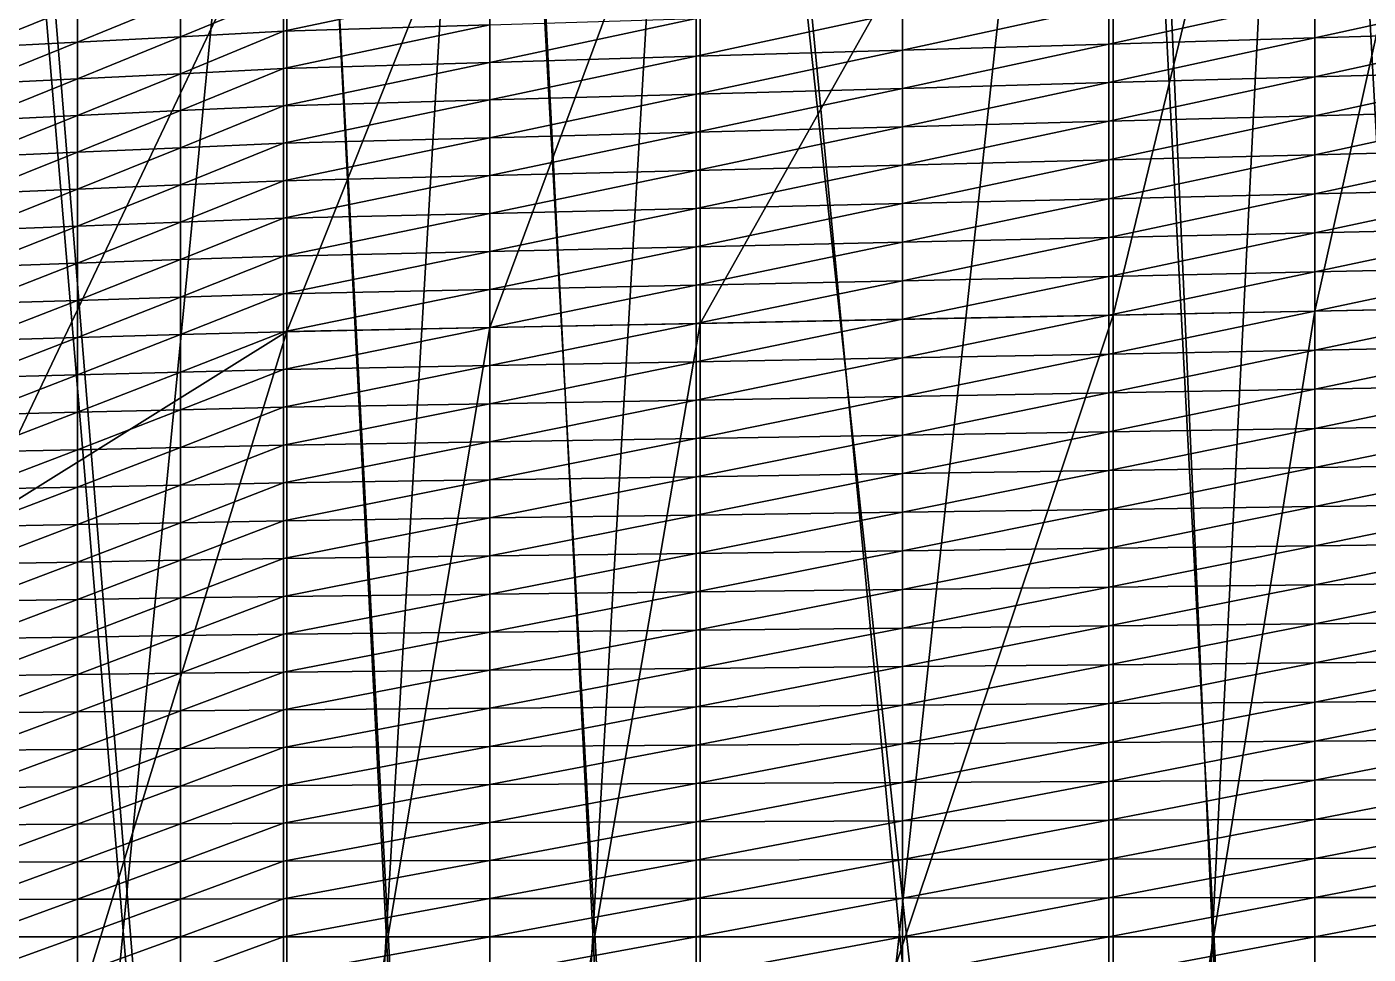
# Model space of a CAD drawing. Header units: metres. Extents: x -3 to 177, y -14 to 14.
# Drawn here: x 33.06 to 40.05, y -0.09 to 4.74 of the extents above; entities that cross this region are included whole.
import ezdxf

# ---------------------------------------------------------------- set-up
doc = ezdxf.new("R2010")
doc.units = ezdxf.units.M
for name, color, linetype, true_color in [('DB_5', 7, 'Continuous', 0x99866a), ('HOLD_5', 7, 'Continuous', 0xdf9582), ('HULL', 7, 'Continuous', 0x528ba5)]:
    doc.layers.add(name, color=color, linetype=linetype, true_color=true_color)

msp = doc.modelspace()

# ---------------------------------------------------------------- linework, layer by layer
at = {"layer": 'DB_5'}
for points in [[(39.775, 11.981, 1.75), (40.8766, -12.3189, 1.75), (40.8766, 12.3189, 1.75)], [(38.7234, 11.6419, 1.75), (39.775, -11.981, 1.75), (39.775, 11.981, 1.75)], [(39.775, 11.981, 1.75), (39.775, -11.981, 1.75), (40.8766, -12.3189, 1.75)], [(36.5702, 10.902, 1.75), (38.7234, -11.6419, 1.75), (38.7234, 11.6419, 1.75)], [(38.7234, 11.6419, 1.75), (38.7234, -11.6419, 1.75), (39.775, -11.981, 1.75)], [(35.475, 10.5034, 1.75), (36.5702, -10.902, 1.75), (36.5702, 10.902, 1.75)], [(36.5702, 10.902, 1.75), (36.5702, -10.902, 1.75), (38.7234, -11.6419, 1.75)], [(34.4169, 10.1087, 1.75), (35.475, -10.5034, 1.75), (35.475, 10.5034, 1.75)], [(35.475, 10.5034, 1.75), (35.475, -10.5034, 1.75), (36.5702, -10.902, 1.75)], [(32.7875, 9.2422, 1.75), (34.4169, -10.1087, 1.75), (34.4169, 10.1087, 1.75)], [(34.4169, 10.1087, 1.75), (34.4169, -10.1087, 1.75), (35.475, -10.5034, 1.75)], [(32.7875, 9.2422, 1.75), (32.7875, -9.2422, 1.75), (34.4169, -10.1087, 1.75)], [(39.775, 3.2617), (39.775, 7.586, 0.35), (40.8766, 8.2012, 0.35)], [(39.775, 3.2617), (40.8766, 8.2012, 0.35), (40.8766, 3.2837)], [(38.7234, 3.2407), (38.7234, 7.0241, 0.35), (39.775, 7.586, 0.35)], [(38.7234, 3.2407), (39.775, 7.586, 0.35), (39.775, 3.2617)], [(36.5702, 3.1976), (36.5702, 6.1295, 0.35), (38.7234, 7.0241, 0.35)], [(36.5702, 3.1976), (38.7234, 7.0241, 0.35), (38.7234, 3.2407)], [(35.475, 3.1757), (35.475, 5.8089, 0.35), (36.5702, 6.1295, 0.35)], [(35.475, 3.1757), (36.5702, 6.1295, 0.35), (36.5702, 3.1976)], [(34.4169, 3.1545), (34.4169, 5.5645, 0.35), (35.475, 5.8089, 0.35)], [(34.4169, 3.1545), (35.475, 5.8089, 0.35), (35.475, 3.1757)], [(32.7875, 2.1385), (32.7875, 4.8794, 0.35), (34.4169, 5.5645, 0.35)], [(32.7875, 2.1385), (34.4169, 5.5645, 0.35), (34.4169, 3.1545)], [(36.5702, -3.1976), (36.5702, 3.1976), (38.7234, 3.2407)], [(36.5702, -3.1976), (38.7234, 3.2407), (38.7234, -3.2407)], [(38.7234, -3.2407), (38.7234, 3.2407), (39.775, 3.2617)], [(38.7234, -3.2407), (39.775, 3.2617), (39.775, -3.2617)], [(39.775, -3.2617), (39.775, 3.2617), (40.8766, 3.2837)], [(39.775, -3.2617), (40.8766, 3.2837), (40.8766, -3.2837)], [(32.7875, -2.1385), (32.7875, 2.1385), (34.4169, 3.1545)], [(32.7875, -2.1385), (34.4169, 3.1545), (34.4169, -3.1545)], [(34.4169, -3.1545), (34.4169, 3.1545), (35.475, 3.1757)], [(34.4169, -3.1545), (35.475, 3.1757), (35.475, -3.1757)], [(35.475, -3.1757), (35.475, 3.1757), (36.5702, 3.1976)], [(35.475, -3.1757), (36.5702, 3.1976), (36.5702, -3.1976)]]:
    msp.add_3dface(points, dxfattribs=at)
at = {"layer": 'HOLD_5'}
for points in [[(39.775, -10.6745, 1.75), (39.775, 10.6745, 1.75), (40.8766, 11.0128, 1.75)], [(39.775, -10.6745, 1.75), (40.8766, 11.0128, 1.75), (40.8766, -11.0128, 1.75)], [(38.7234, -10.3349, 1.75), (38.7234, 10.3349, 1.75), (39.775, 10.6745, 1.75)], [(38.7234, -10.3349, 1.75), (39.775, 10.6745, 1.75), (39.775, -10.6745, 1.75)], [(36.5702, -9.5942, 1.75), (36.5702, 9.5942, 1.75), (38.7234, 10.3349, 1.75)], [(36.5702, -9.5942, 1.75), (38.7234, 10.3349, 1.75), (38.7234, -10.3349, 1.75)], [(32.7875, 9.996, 14.6), (32.7875, -9.996, 14.6), (34.4169, -9.996, 14.6)], [(32.7875, 9.996, 14.6), (34.4169, -9.996, 14.6), (34.4169, 9.996, 14.6)], [(34.4169, 9.996, 14.6), (34.4169, -9.996, 14.6), (35.475, -9.996, 14.6)], [(34.4169, 9.996, 14.6), (35.475, -9.996, 14.6), (35.475, 9.996, 14.6)], [(35.475, 9.996, 14.6), (35.475, -9.996, 14.6), (36.5702, -9.996, 14.6)], [(35.475, 9.996, 14.6), (36.5702, -9.996, 14.6), (36.5702, 9.996, 14.6)], [(36.5702, 9.996, 14.6), (36.5702, -9.996, 14.6), (38.7234, -9.996, 14.6)], [(36.5702, 9.996, 14.6), (38.7234, -9.996, 14.6), (38.7234, 9.996, 14.6)], [(38.7234, 9.996, 14.6), (38.7234, -9.996, 14.6), (39.775, -9.996, 14.6)], [(38.7234, 9.996, 14.6), (39.775, -9.996, 14.6), (39.775, 9.996, 14.6)], [(39.775, 9.996, 14.6), (39.775, -9.996, 14.6), (40.8766, -9.996, 14.6)], [(39.775, 9.996, 14.6), (40.8766, -9.996, 14.6), (40.8766, 9.996, 14.6)], [(35.475, -9.1952, 1.75), (35.475, 9.1952, 1.75), (36.5702, 9.5942, 1.75)], [(35.475, -9.1952, 1.75), (36.5702, 9.5942, 1.75), (36.5702, -9.5942, 1.75)], [(34.4169, -8.8001, 1.75), (34.4169, 8.8001, 1.75), (35.475, 9.1952, 1.75)], [(34.4169, -8.8001, 1.75), (35.475, 9.1952, 1.75), (35.475, -9.1952, 1.75)], [(32.7875, -7.9328, 1.75), (32.7875, 7.9328, 1.75), (34.4169, 8.8001, 1.75)], [(32.7875, -7.9328, 1.75), (34.4169, 8.8001, 1.75), (34.4169, -8.8001, 1.75)]]:
    msp.add_3dface(points, dxfattribs=at)
at = {"layer": 'HULL'}
for points in [[(33.8625, 4.6916, 0.205), (33.8625, 4.8832, 0.247), (34.4, 4.913, 0.2025)], [(33.8625, 4.6916, 0.205), (34.4, 4.913, 0.2025), (34.4, 4.72, 0.1627)], [(34.4, 4.72, 0.1627), (34.4, 4.913, 0.2025), (35.475, 4.9486, 0.1772)], [(34.4, 4.72, 0.1627), (35.475, 4.9486, 0.1772), (35.475, 4.7536, 0.1423)], [(39.775, 4.6856, 0.0477), (39.775, 4.8883, 0.061), (40.85, 4.922, 0.0407)], [(39.775, 4.6856, 0.0477), (40.85, 4.922, 0.0407), (40.85, 4.7176, 0.0318)], [(32.7875, 4.6348, 0.2898), (32.7875, 4.8234, 0.3359), (33.325, 4.8533, 0.2915)], [(32.7875, 4.6348, 0.2898), (33.325, 4.8533, 0.2915), (33.325, 4.6632, 0.2474)], [(33.325, 4.6632, 0.2474), (33.325, 4.8533, 0.2915), (33.8625, 4.8832, 0.247)], [(33.325, 4.6632, 0.2474), (33.8625, 4.8832, 0.247), (33.8625, 4.6916, 0.205)], [(37.625, 4.6218, 0.0795), (37.625, 4.821, 0.1017), (38.7, 4.8546, 0.0813)], [(37.625, 4.6218, 0.0795), (38.7, 4.8546, 0.0813), (38.7, 4.6537, 0.0636)], [(38.7, 4.6537, 0.0636), (38.7, 4.8546, 0.0813), (39.775, 4.8883, 0.061)], [(38.7, 4.6537, 0.0636), (39.775, 4.8883, 0.061), (39.775, 4.6856, 0.0477)], [(35.475, 4.558, 0.1113), (35.475, 4.7536, 0.1423), (36.55, 4.7873, 0.122)], [(35.475, 4.558, 0.1113), (36.55, 4.7873, 0.122), (36.55, 4.5899, 0.0954)], [(36.55, 4.5899, 0.0954), (36.55, 4.7873, 0.122), (37.625, 4.821, 0.1017)], [(36.55, 4.5899, 0.0954), (37.625, 4.821, 0.1017), (37.625, 4.6218, 0.0795)], [(33.325, 4.4724, 0.207), (33.325, 4.6632, 0.2474), (33.8625, 4.6916, 0.205)], [(33.325, 4.4724, 0.207), (33.8625, 4.6916, 0.205), (33.8625, 4.4992, 0.1671)], [(33.8625, 4.4992, 0.1671), (33.8625, 4.6916, 0.205), (34.4, 4.72, 0.1627)], [(33.8625, 4.4992, 0.1671), (34.4, 4.72, 0.1627), (34.4, 4.5261, 0.1272)], [(34.4, 4.5261, 0.1272), (34.4, 4.72, 0.1627), (35.475, 4.7536, 0.1423)], [(34.4, 4.5261, 0.1272), (35.475, 4.7536, 0.1423), (35.475, 4.558, 0.1113)], [(38.7, 4.4527, 0.0467), (38.7, 4.6537, 0.0636), (39.775, 4.6856, 0.0477)], [(38.7, 4.4527, 0.0467), (39.775, 4.6856, 0.0477), (39.775, 4.4829, 0.035)], [(39.775, 4.4829, 0.035), (39.775, 4.6856, 0.0477), (40.85, 4.7176, 0.0318)], [(39.775, 4.4829, 0.035), (40.85, 4.7176, 0.0318), (40.85, 4.5131, 0.0234)], [(32.7875, 4.4455, 0.2469), (32.7875, 4.6348, 0.2898), (33.325, 4.6632, 0.2474)], [(32.7875, 4.4455, 0.2469), (33.325, 4.6632, 0.2474), (33.325, 4.4724, 0.207)], [(36.55, 4.3923, 0.0701), (36.55, 4.5899, 0.0954), (37.625, 4.6218, 0.0795)], [(36.55, 4.3923, 0.0701), (37.625, 4.6218, 0.0795), (37.625, 4.4225, 0.0584)], [(37.625, 4.4225, 0.0584), (37.625, 4.6218, 0.0795), (38.7, 4.6537, 0.0636)], [(37.625, 4.4225, 0.0584), (38.7, 4.6537, 0.0636), (38.7, 4.4527, 0.0467)], [(34.4, 4.3318, 0.0934), (34.4, 4.5261, 0.1272), (35.475, 4.558, 0.1113)], [(34.4, 4.3318, 0.0934), (35.475, 4.558, 0.1113), (35.475, 4.3621, 0.0818)], [(35.475, 4.3621, 0.0818), (35.475, 4.558, 0.1113), (36.55, 4.5899, 0.0954)], [(35.475, 4.3621, 0.0818), (36.55, 4.5899, 0.0954), (36.55, 4.3923, 0.0701)], [(33.325, 4.2812, 0.168), (33.325, 4.4724, 0.207), (33.8625, 4.4992, 0.1671)], [(33.325, 4.2812, 0.168), (33.8625, 4.4992, 0.1671), (33.8625, 4.3065, 0.1307)], [(33.8625, 4.3065, 0.1307), (33.8625, 4.4992, 0.1671), (34.4, 4.5261, 0.1272)], [(33.8625, 4.3065, 0.1307), (34.4, 4.5261, 0.1272), (34.4, 4.3318, 0.0934)], [(38.7, 4.2512, 0.0325), (38.7, 4.4527, 0.0467), (39.775, 4.4829, 0.035)], [(38.7, 4.2512, 0.0325), (39.775, 4.4829, 0.035), (39.775, 4.2798, 0.0244)], [(39.775, 4.2798, 0.0244), (39.775, 4.4829, 0.035), (40.85, 4.5131, 0.0234)], [(39.775, 4.2798, 0.0244), (40.85, 4.5131, 0.0234), (40.85, 4.3084, 0.0162)], [(32.7875, 4.2559, 0.2053), (32.7875, 4.4455, 0.2469), (33.325, 4.4724, 0.207)], [(32.7875, 4.2559, 0.2053), (33.325, 4.4724, 0.207), (33.325, 4.2812, 0.168)], [(36.55, 4.194, 0.0487), (36.55, 4.3923, 0.0701), (37.625, 4.4225, 0.0584)], [(36.55, 4.194, 0.0487), (37.625, 4.4225, 0.0584), (37.625, 4.2226, 0.0406)], [(37.625, 4.2226, 0.0406), (37.625, 4.4225, 0.0584), (38.7, 4.4527, 0.0467)], [(37.625, 4.2226, 0.0406), (38.7, 4.4527, 0.0467), (38.7, 4.2512, 0.0325)], [(34.4, 4.1368, 0.0649), (34.4, 4.3318, 0.0934), (35.475, 4.3621, 0.0818)], [(34.4, 4.1368, 0.0649), (35.475, 4.3621, 0.0818), (35.475, 4.1654, 0.0568)], [(35.475, 4.1654, 0.0568), (35.475, 4.3621, 0.0818), (36.55, 4.3923, 0.0701)], [(35.475, 4.1654, 0.0568), (36.55, 4.3923, 0.0701), (36.55, 4.194, 0.0487)], [(32.7875, 4.0658, 0.1672), (32.7875, 4.2559, 0.2053), (33.325, 4.2812, 0.168)], [(32.7875, 4.0658, 0.1672), (33.325, 4.2812, 0.168), (33.325, 4.0895, 0.1331)], [(33.325, 4.0895, 0.1331), (33.325, 4.2812, 0.168), (33.8625, 4.3065, 0.1307)], [(33.325, 4.0895, 0.1331), (33.8625, 4.3065, 0.1307), (33.8625, 4.1131, 0.099)], [(33.8625, 4.1131, 0.099), (33.8625, 4.3065, 0.1307), (34.4, 4.3318, 0.0934)], [(33.8625, 4.1131, 0.099), (34.4, 4.3318, 0.0934), (34.4, 4.1368, 0.0649)], [(38.7, 4.0494, 0.0204), (38.7, 4.2512, 0.0325), (39.775, 4.2798, 0.0244)], [(38.7, 4.0494, 0.0204), (39.775, 4.2798, 0.0244), (39.775, 4.0765, 0.0153)], [(39.775, 4.0765, 0.0153), (39.775, 4.2798, 0.0244), (40.85, 4.3084, 0.0162)], [(39.775, 4.0765, 0.0153), (40.85, 4.3084, 0.0162), (40.85, 4.1036, 0.0102)], [(36.55, 3.9953, 0.0307), (36.55, 4.194, 0.0487), (37.625, 4.2226, 0.0406)], [(36.55, 3.9953, 0.0307), (37.625, 4.2226, 0.0406), (37.625, 4.0224, 0.0256)], [(37.625, 4.0224, 0.0256), (37.625, 4.2226, 0.0406), (38.7, 4.2512, 0.0325)], [(37.625, 4.0224, 0.0256), (38.7, 4.2512, 0.0325), (38.7, 4.0494, 0.0204)], [(33.8625, 3.9192, 0.0713), (33.8625, 4.1131, 0.099), (34.4, 4.1368, 0.0649)], [(33.8625, 3.9192, 0.0713), (34.4, 4.1368, 0.0649), (34.4, 3.9411, 0.0409)], [(34.4, 3.9411, 0.0409), (34.4, 4.1368, 0.0649), (35.475, 4.1654, 0.0568)], [(34.4, 3.9411, 0.0409), (35.475, 4.1654, 0.0568), (35.475, 3.9682, 0.0358)], [(35.475, 3.9682, 0.0358), (35.475, 4.1654, 0.0568), (36.55, 4.194, 0.0487)], [(35.475, 3.9682, 0.0358), (36.55, 4.194, 0.0487), (36.55, 3.9953, 0.0307)], [(32.7875, 3.8752, 0.1322), (32.7875, 4.0658, 0.1672), (33.325, 4.0895, 0.1331)], [(32.7875, 3.8752, 0.1322), (33.325, 4.0895, 0.1331), (33.325, 3.8972, 0.1017)], [(33.325, 3.8972, 0.1017), (33.325, 4.0895, 0.1331), (33.8625, 4.1131, 0.099)], [(33.325, 3.8972, 0.1017), (33.8625, 4.1131, 0.099), (33.8625, 3.9192, 0.0713)], [(38.7, 3.8474, 0.0103), (38.7, 4.0494, 0.0204), (39.775, 4.0765, 0.0153)], [(38.7, 3.8474, 0.0103), (39.775, 4.0765, 0.0153), (39.775, 3.873, 0.0077)], [(39.775, 3.873, 0.0077), (39.775, 4.0765, 0.0153), (40.85, 4.1036, 0.0102)], [(39.775, 3.873, 0.0077), (40.85, 4.1036, 0.0102), (40.85, 3.8986, 0.0052)], [(35.475, 3.7707, 0.018), (35.475, 3.9682, 0.0358), (36.55, 3.9953, 0.0307)], [(35.475, 3.7707, 0.018), (36.55, 3.9953, 0.0307), (36.55, 3.7962, 0.0155)], [(36.55, 3.7962, 0.0155), (36.55, 3.9953, 0.0307), (37.625, 4.0224, 0.0256)], [(36.55, 3.7962, 0.0155), (37.625, 4.0224, 0.0256), (37.625, 3.8218, 0.0129)], [(37.625, 3.8218, 0.0129), (37.625, 4.0224, 0.0256), (38.7, 4.0494, 0.0204)], [(37.625, 3.8218, 0.0129), (38.7, 4.0494, 0.0204), (38.7, 3.8474, 0.0103)], [(33.325, 3.7045, 0.0733), (33.325, 3.8972, 0.1017), (33.8625, 3.9192, 0.0713)], [(33.325, 3.7045, 0.0733), (33.8625, 3.9192, 0.0713), (33.8625, 3.7248, 0.047)], [(33.8625, 3.7248, 0.047), (33.8625, 3.9192, 0.0713), (34.4, 3.9411, 0.0409)], [(33.8625, 3.7248, 0.047), (34.4, 3.9411, 0.0409), (34.4, 3.7451, 0.0206)], [(34.4, 3.7451, 0.0206), (34.4, 3.9411, 0.0409), (35.475, 3.9682, 0.0358)], [(34.4, 3.7451, 0.0206), (35.475, 3.9682, 0.0358), (35.475, 3.7707, 0.018)], [(32.7875, 3.6842, 0.0997), (32.7875, 3.8752, 0.1322), (33.325, 3.8972, 0.1017)], [(32.7875, 3.6842, 0.0997), (33.325, 3.8972, 0.1017), (33.325, 3.7045, 0.0733)], [(37.625, 3.6209, 0.0064), (37.625, 3.8218, 0.0129), (38.7, 3.8474, 0.0103)], [(37.625, 3.6209, 0.0064), (38.7, 3.8474, 0.0103), (38.7, 3.6451, 0.0051)], [(38.7, 3.6451, 0.0051), (38.7, 3.8474, 0.0103), (39.775, 3.873, 0.0077)], [(38.7, 3.6451, 0.0051), (39.775, 3.873, 0.0077), (39.775, 3.6693, 0.0038)], [(39.775, 3.6693, 0.0038), (39.775, 3.873, 0.0077), (40.85, 3.8986, 0.0052)], [(39.775, 3.6693, 0.0038), (40.85, 3.8986, 0.0052), (40.85, 3.6935, 0.0026)], [(35.475, 3.5725, 0.0089), (35.475, 3.7707, 0.018), (36.55, 3.7962, 0.0155)], [(35.475, 3.5725, 0.0089), (36.55, 3.7962, 0.0155), (36.55, 3.5967, 0.0077)], [(36.55, 3.5967, 0.0077), (36.55, 3.7962, 0.0155), (37.625, 3.8218, 0.0129)], [(36.55, 3.5967, 0.0077), (37.625, 3.8218, 0.0129), (37.625, 3.6209, 0.0064)], [(33.325, 3.5112, 0.0526), (33.325, 3.7045, 0.0733), (33.8625, 3.7248, 0.047)], [(33.325, 3.5112, 0.0526), (33.8625, 3.7248, 0.047), (33.8625, 3.5297, 0.0314)], [(33.8625, 3.5297, 0.0314), (33.8625, 3.7248, 0.047), (34.4, 3.7451, 0.0206)], [(33.8625, 3.5297, 0.0314), (34.4, 3.7451, 0.0206), (34.4, 3.5482, 0.0102)], [(34.4, 3.5482, 0.0102), (34.4, 3.7451, 0.0206), (35.475, 3.7707, 0.018)], [(34.4, 3.5482, 0.0102), (35.475, 3.7707, 0.018), (35.475, 3.5725, 0.0089)], [(32.7875, 3.4927, 0.0738), (32.7875, 3.6842, 0.0997), (33.325, 3.7045, 0.0733)], [(32.7875, 3.4927, 0.0738), (33.325, 3.7045, 0.0733), (33.325, 3.5112, 0.0526)], [(37.625, 3.4198, 0.0011), (37.625, 3.6209, 0.0064), (38.7, 3.6451, 0.0051)], [(37.625, 3.4198, 0.0011), (38.7, 3.6451, 0.0051), (38.7, 3.4427, 0.0009)], [(38.7, 3.4427, 0.0009), (38.7, 3.6451, 0.0051), (39.775, 3.6693, 0.0038)], [(38.7, 3.4427, 0.0009), (39.775, 3.6693, 0.0038), (39.775, 3.4655, 0.0007)], [(39.775, 3.4655, 0.0007), (39.775, 3.6693, 0.0038), (40.85, 3.6935, 0.0026)], [(39.775, 3.4655, 0.0007), (40.85, 3.6935, 0.0026), (40.85, 3.4884, 0.0004)], [(34.4, 3.3513, 0.0018), (34.4, 3.5482, 0.0102), (35.475, 3.5725, 0.0089)], [(34.4, 3.3513, 0.0018), (35.475, 3.5725, 0.0089), (35.475, 3.3741, 0.0016)], [(35.475, 3.3741, 0.0016), (35.475, 3.5725, 0.0089), (36.55, 3.5967, 0.0077)], [(35.475, 3.3741, 0.0016), (36.55, 3.5967, 0.0077), (36.55, 3.397, 0.0013)], [(36.55, 3.397, 0.0013), (36.55, 3.5967, 0.0077), (37.625, 3.6209, 0.0064)], [(36.55, 3.397, 0.0013), (37.625, 3.6209, 0.0064), (37.625, 3.4198, 0.0011)], [(32.7875, 3.3006, 0.051), (32.7875, 3.4927, 0.0738), (33.325, 3.5112, 0.0526)], [(32.7875, 3.3006, 0.051), (33.325, 3.5112, 0.0526), (33.325, 3.3175, 0.0346)], [(33.325, 3.3175, 0.0346), (33.325, 3.5112, 0.0526), (33.8625, 3.5297, 0.0314)], [(33.325, 3.3175, 0.0346), (33.8625, 3.5297, 0.0314), (33.8625, 3.3344, 0.0182)], [(33.8625, 3.3344, 0.0182), (33.8625, 3.5297, 0.0314), (34.4, 3.5482, 0.0102)], [(33.8625, 3.3344, 0.0182), (34.4, 3.5482, 0.0102), (34.4, 3.3513, 0.0018)], [(37.625, 3.2187), (37.625, 3.4198, 0.0011), (38.7, 3.4427, 0.0009)], [(37.625, 3.2187), (38.7, 3.4427, 0.0009), (38.7, 3.2402)], [(38.7, 3.2402), (38.7, 3.4427, 0.0009), (39.775, 3.4655, 0.0007)], [(38.7, 3.2402), (39.775, 3.4655, 0.0007), (39.775, 3.2617)], [(39.775, 3.2617), (39.775, 3.4655, 0.0007), (40.85, 3.4884, 0.0004)], [(39.775, 3.2617), (40.85, 3.4884, 0.0004), (40.85, 3.2832)], [(34.4, 3.1542), (34.4, 3.3513, 0.0018), (35.475, 3.3741, 0.0016)], [(34.4, 3.1542), (35.475, 3.3741, 0.0016), (35.475, 3.1757)], [(35.475, 3.1757), (35.475, 3.3741, 0.0016), (36.55, 3.397, 0.0013)], [(35.475, 3.1757), (36.55, 3.397, 0.0013), (36.55, 3.1972)], [(36.55, 3.1972), (36.55, 3.397, 0.0013), (37.625, 3.4198, 0.0011)], [(36.55, 3.1972), (37.625, 3.4198, 0.0011), (37.625, 3.2187)], [(32.7875, 3.1082, 0.0333), (32.7875, 3.3006, 0.051), (33.325, 3.3175, 0.0346)], [(32.7875, 3.1082, 0.0333), (33.325, 3.3175, 0.0346), (33.325, 3.1235, 0.0222)], [(33.325, 3.1235, 0.0222), (33.325, 3.3175, 0.0346), (33.8625, 3.3344, 0.0182)], [(33.325, 3.1235, 0.0222), (33.8625, 3.3344, 0.0182), (33.8625, 3.1389, 0.0111)], [(33.8625, 3.1389, 0.0111), (33.8625, 3.3344, 0.0182), (34.4, 3.3513, 0.0018)], [(33.8625, 3.1389, 0.0111), (34.4, 3.3513, 0.0018), (34.4, 3.1542)], [(36.55, 2.9974), (36.55, 3.1972), (37.625, 3.2187)], [(36.55, 2.9974), (37.625, 3.2187), (37.625, 3.0175)], [(37.625, 3.0175), (37.625, 3.2187), (38.7, 3.2402)], [(37.625, 3.0175), (38.7, 3.2402), (38.7, 3.0377)], [(38.7, 3.0377), (38.7, 3.2402), (39.775, 3.2617)], [(38.7, 3.0377), (39.775, 3.2617), (39.775, 3.0578)], [(39.775, 3.0578), (39.775, 3.2617), (40.85, 3.2832)], [(39.775, 3.0578), (40.85, 3.2832), (40.85, 3.078)], [(33.8625, 2.9431, 0.0066), (33.8625, 3.1389, 0.0111), (34.4, 3.1542)], [(33.8625, 2.9431, 0.0066), (34.4, 3.1542), (34.4, 2.957)], [(34.4, 2.957), (34.4, 3.1542), (35.475, 3.1757)], [(34.4, 2.957), (35.475, 3.1757), (35.475, 2.9772)], [(35.475, 2.9772), (35.475, 3.1757), (36.55, 3.1972)], [(35.475, 2.9772), (36.55, 3.1972), (36.55, 2.9974)], [(32.7875, 2.9151, 0.0199), (32.7875, 3.1082, 0.0333), (33.325, 3.1235, 0.0222)], [(32.7875, 2.9151, 0.0199), (33.325, 3.1235, 0.0222), (33.325, 2.9291, 0.0133)], [(33.325, 2.9291, 0.0133), (33.325, 3.1235, 0.0222), (33.8625, 3.1389, 0.0111)], [(33.325, 2.9291, 0.0133), (33.8625, 3.1389, 0.0111), (33.8625, 2.9431, 0.0066)], [(39.775, 2.854), (39.775, 3.0578), (40.85, 3.078)], [(39.775, 2.854), (40.85, 3.078), (40.85, 2.8728)], [(36.55, 2.7975), (36.55, 2.9974), (37.625, 3.0175)], [(36.55, 2.7975), (37.625, 3.0175), (37.625, 2.8163)], [(37.625, 2.8163), (37.625, 3.0175), (38.7, 3.0377)], [(37.625, 2.8163), (38.7, 3.0377), (38.7, 2.8352)], [(38.7, 2.8352), (38.7, 3.0377), (39.775, 3.0578)], [(38.7, 2.8352), (39.775, 3.0578), (39.775, 2.854)], [(33.325, 2.7342, 0.0064), (33.325, 2.9291, 0.0133), (33.8625, 2.9431, 0.0066)], [(33.325, 2.7342, 0.0064), (33.8625, 2.9431, 0.0066), (33.8625, 2.7471, 0.0032)], [(33.8625, 2.7471, 0.0032), (33.8625, 2.9431, 0.0066), (34.4, 2.957)], [(33.8625, 2.7471, 0.0032), (34.4, 2.957), (34.4, 2.7599)], [(34.4, 2.7599), (34.4, 2.957), (35.475, 2.9772)], [(34.4, 2.7599), (35.475, 2.9772), (35.475, 2.7787)], [(35.475, 2.7787), (35.475, 2.9772), (36.55, 2.9974)], [(35.475, 2.7787), (36.55, 2.9974), (36.55, 2.7975)], [(32.7875, 2.7214, 0.0097), (32.7875, 2.9151, 0.0199), (33.325, 2.9291, 0.0133)], [(32.7875, 2.7214, 0.0097), (33.325, 2.9291, 0.0133), (33.325, 2.7342, 0.0064)], [(39.775, 2.6501), (39.775, 2.854), (40.85, 2.8728)], [(39.775, 2.6501), (40.85, 2.8728), (40.85, 2.6676)], [(35.475, 2.5802), (35.475, 2.7787), (36.55, 2.7975)], [(35.475, 2.5802), (36.55, 2.7975), (36.55, 2.5977)], [(36.55, 2.5977), (36.55, 2.7975), (37.625, 2.8163)], [(36.55, 2.5977), (37.625, 2.8163), (37.625, 2.6152)], [(37.625, 2.6152), (37.625, 2.8163), (38.7, 2.8352)], [(37.625, 2.6152), (38.7, 2.8352), (38.7, 2.6327)], [(38.7, 2.6327), (38.7, 2.8352), (39.775, 2.854)], [(38.7, 2.6327), (39.775, 2.854), (39.775, 2.6501)], [(32.7875, 2.5272, 0.0051), (32.7875, 2.7214, 0.0097), (33.325, 2.7342, 0.0064)], [(32.7875, 2.5272, 0.0051), (33.325, 2.7342, 0.0064), (33.325, 2.539, 0.0034)], [(33.325, 2.539, 0.0034), (33.325, 2.7342, 0.0064), (33.8625, 2.7471, 0.0032)], [(33.325, 2.539, 0.0034), (33.8625, 2.7471, 0.0032), (33.8625, 2.5509, 0.0017)], [(33.8625, 2.5509, 0.0017), (33.8625, 2.7471, 0.0032), (34.4, 2.7599)], [(33.8625, 2.5509, 0.0017), (34.4, 2.7599), (34.4, 2.5628)], [(34.4, 2.5628), (34.4, 2.7599), (35.475, 2.7787)], [(34.4, 2.5628), (35.475, 2.7787), (35.475, 2.5802)], [(39.775, 2.4463), (39.775, 2.6501), (40.85, 2.6676)], [(39.775, 2.4463), (40.85, 2.6676), (40.85, 2.4624)], [(35.475, 2.3818), (35.475, 2.5802), (36.55, 2.5977)], [(35.475, 2.3818), (36.55, 2.5977), (36.55, 2.3979)], [(36.55, 2.3979), (36.55, 2.5977), (37.625, 2.6152)], [(36.55, 2.3979), (37.625, 2.6152), (37.625, 2.414)], [(37.625, 2.414), (37.625, 2.6152), (38.7, 2.6327)], [(37.625, 2.414), (38.7, 2.6327), (38.7, 2.4301)], [(38.7, 2.4301), (38.7, 2.6327), (39.775, 2.6501)], [(38.7, 2.4301), (39.775, 2.6501), (39.775, 2.4463)], [(32.7875, 2.3329, 0.0009), (32.7875, 2.5272, 0.0051), (33.325, 2.539, 0.0034)], [(32.7875, 2.3329, 0.0009), (33.325, 2.539, 0.0034), (33.325, 2.3438, 0.0006)], [(33.325, 2.3438, 0.0006), (33.325, 2.539, 0.0034), (33.8625, 2.5509, 0.0017)], [(33.325, 2.3438, 0.0006), (33.8625, 2.5509, 0.0017), (33.8625, 2.3547, 0.0003)], [(33.8625, 2.3547, 0.0003), (33.8625, 2.5509, 0.0017), (34.4, 2.5628)], [(33.8625, 2.3547, 0.0003), (34.4, 2.5628), (34.4, 2.3656)], [(34.4, 2.3656), (34.4, 2.5628), (35.475, 2.5802)], [(34.4, 2.3656), (35.475, 2.5802), (35.475, 2.3818)], [(39.775, 2.2424), (39.775, 2.4463), (40.85, 2.4624)], [(39.775, 2.2424), (40.85, 2.4624), (40.85, 2.2572)], [(34.4, 2.1685), (34.4, 2.3656), (35.475, 2.3818)], [(34.4, 2.1685), (35.475, 2.3818), (35.475, 2.1833)], [(35.475, 2.1833), (35.475, 2.3818), (36.55, 2.3979)], [(35.475, 2.1833), (36.55, 2.3979), (36.55, 2.1981)], [(36.55, 2.1981), (36.55, 2.3979), (37.625, 2.414)], [(36.55, 2.1981), (37.625, 2.414), (37.625, 2.2128)], [(37.625, 2.2128), (37.625, 2.414), (38.7, 2.4301)], [(37.625, 2.2128), (38.7, 2.4301), (38.7, 2.2276)], [(38.7, 2.2276), (38.7, 2.4301), (39.775, 2.4463)], [(38.7, 2.2276), (39.775, 2.4463), (39.775, 2.2424)], [(32.7875, 2.1385), (32.7875, 2.3329, 0.0009), (33.325, 2.3438, 0.0006)], [(32.7875, 2.1385), (33.325, 2.3438, 0.0006), (33.325, 2.1485)], [(33.325, 2.1485), (33.325, 2.3438, 0.0006), (33.8625, 2.3547, 0.0003)], [(33.325, 2.1485), (33.8625, 2.3547, 0.0003), (33.8625, 2.1585)], [(33.8625, 2.1585), (33.8625, 2.3547, 0.0003), (34.4, 2.3656)], [(33.8625, 2.1585), (34.4, 2.3656), (34.4, 2.1685)], [(38.7, 2.0251), (38.7, 2.2276), (39.775, 2.2424)], [(38.7, 2.0251), (39.775, 2.2424), (39.775, 2.0386)], [(39.775, 2.0386), (39.775, 2.2424), (40.85, 2.2572)], [(39.775, 2.0386), (40.85, 2.2572), (40.85, 2.052)], [(33.8625, 1.9623), (33.8625, 2.1585), (34.4, 2.1685)], [(33.8625, 1.9623), (34.4, 2.1685), (34.4, 1.9714)], [(34.4, 1.9714), (34.4, 2.1685), (35.475, 2.1833)], [(34.4, 1.9714), (35.475, 2.1833), (35.475, 1.9848)], [(35.475, 1.9848), (35.475, 2.1833), (36.55, 2.1981)], [(35.475, 1.9848), (36.55, 2.1981), (36.55, 1.9982)], [(36.55, 1.9982), (36.55, 2.1981), (37.625, 2.2128)], [(36.55, 1.9982), (37.625, 2.2128), (37.625, 2.0117)], [(37.625, 2.0117), (37.625, 2.2128), (38.7, 2.2276)], [(37.625, 2.0117), (38.7, 2.2276), (38.7, 2.0251)], [(32.7875, 1.9441), (32.7875, 2.1385), (33.325, 2.1485)], [(32.7875, 1.9441), (33.325, 2.1485), (33.325, 1.9532)], [(33.325, 1.9532), (33.325, 2.1485), (33.8625, 2.1585)], [(33.325, 1.9532), (33.8625, 2.1585), (33.8625, 1.9623)], [(38.7, 1.8226), (38.7, 2.0251), (39.775, 2.0386)], [(38.7, 1.8226), (39.775, 2.0386), (39.775, 1.8347)], [(39.775, 1.8347), (39.775, 2.0386), (40.85, 2.052)], [(39.775, 1.8347), (40.85, 2.052), (40.85, 1.8468)], [(33.325, 1.7579), (33.325, 1.9532), (33.8625, 1.9623)], [(33.325, 1.7579), (33.8625, 1.9623), (33.8625, 1.766)], [(33.8625, 1.766), (33.8625, 1.9623), (34.4, 1.9714)], [(33.8625, 1.766), (34.4, 1.9714), (34.4, 1.7742)], [(34.4, 1.7742), (34.4, 1.9714), (35.475, 1.9848)], [(34.4, 1.7742), (35.475, 1.9848), (35.475, 1.7863)], [(35.475, 1.7863), (35.475, 1.9848), (36.55, 1.9982)], [(35.475, 1.7863), (36.55, 1.9982), (36.55, 1.7984)], [(36.55, 1.7984), (36.55, 1.9982), (37.625, 2.0117)], [(36.55, 1.7984), (37.625, 2.0117), (37.625, 1.8105)], [(37.625, 1.8105), (37.625, 2.0117), (38.7, 2.0251)], [(37.625, 1.8105), (38.7, 2.0251), (38.7, 1.8226)], [(32.7875, 1.7497), (32.7875, 1.9441), (33.325, 1.9532)], [(32.7875, 1.7497), (33.325, 1.9532), (33.325, 1.7579)], [(37.625, 1.6093), (37.625, 1.8105), (38.7, 1.8226)], [(37.625, 1.6093), (38.7, 1.8226), (38.7, 1.6201)], [(38.7, 1.6201), (38.7, 1.8226), (39.775, 1.8347)], [(38.7, 1.6201), (39.775, 1.8347), (39.775, 1.6308)], [(39.775, 1.6308), (39.775, 1.8347), (40.85, 1.8468)], [(39.775, 1.6308), (40.85, 1.8468), (40.85, 1.6416)], [(32.7875, 1.5553), (32.7875, 1.7497), (33.325, 1.7579)], [(32.7875, 1.5553), (33.325, 1.7579), (33.325, 1.5625)], [(33.325, 1.5625), (33.325, 1.7579), (33.8625, 1.766)], [(33.325, 1.5625), (33.8625, 1.766), (33.8625, 1.5698)], [(33.8625, 1.5698), (33.8625, 1.766), (34.4, 1.7742)], [(33.8625, 1.5698), (34.4, 1.7742), (34.4, 1.5771)], [(34.4, 1.5771), (34.4, 1.7742), (35.475, 1.7863)], [(34.4, 1.5771), (35.475, 1.7863), (35.475, 1.5878)], [(35.475, 1.5878), (35.475, 1.7863), (36.55, 1.7984)], [(35.475, 1.5878), (36.55, 1.7984), (36.55, 1.5986)], [(36.55, 1.5986), (36.55, 1.7984), (37.625, 1.8105)], [(36.55, 1.5986), (37.625, 1.8105), (37.625, 1.6093)], [(36.55, 1.3988), (36.55, 1.5986), (37.625, 1.6093)], [(36.55, 1.3988), (37.625, 1.6093), (37.625, 1.4082)], [(37.625, 1.4082), (37.625, 1.6093), (38.7, 1.6201)], [(37.625, 1.4082), (38.7, 1.6201), (38.7, 1.4176)], [(38.7, 1.4176), (38.7, 1.6201), (39.775, 1.6308)], [(38.7, 1.4176), (39.775, 1.6308), (39.775, 1.427)], [(39.775, 1.427), (39.775, 1.6308), (40.85, 1.6416)], [(39.775, 1.427), (40.85, 1.6416), (40.85, 1.4364)], [(32.7875, 1.3609), (32.7875, 1.5553), (33.325, 1.5625)], [(32.7875, 1.3609), (33.325, 1.5625), (33.325, 1.3672)], [(33.325, 1.3672), (33.325, 1.5625), (33.8625, 1.5698)], [(33.325, 1.3672), (33.8625, 1.5698), (33.8625, 1.3736)], [(33.8625, 1.3736), (33.8625, 1.5698), (34.4, 1.5771)], [(33.8625, 1.3736), (34.4, 1.5771), (34.4, 1.38)], [(34.4, 1.38), (34.4, 1.5771), (35.475, 1.5878)], [(34.4, 1.38), (35.475, 1.5878), (35.475, 1.3894)], [(35.475, 1.3894), (35.475, 1.5878), (36.55, 1.5986)], [(35.475, 1.3894), (36.55, 1.5986), (36.55, 1.3988)], [(35.475, 1.1909), (35.475, 1.3894), (36.55, 1.3988)], [(35.475, 1.1909), (36.55, 1.3988), (36.55, 1.1989)], [(36.55, 1.1989), (36.55, 1.3988), (37.625, 1.4082)], [(36.55, 1.1989), (37.625, 1.4082), (37.625, 1.207)], [(37.625, 1.207), (37.625, 1.4082), (38.7, 1.4176)], [(37.625, 1.207), (38.7, 1.4176), (38.7, 1.2151)], [(38.7, 1.2151), (38.7, 1.4176), (39.775, 1.427)], [(38.7, 1.2151), (39.775, 1.427), (39.775, 1.2231)], [(39.775, 1.2231), (39.775, 1.427), (40.85, 1.4364)], [(39.775, 1.2231), (40.85, 1.4364), (40.85, 1.2312)], [(32.7875, 1.1664), (32.7875, 1.3609), (33.325, 1.3672)], [(32.7875, 1.1664), (33.325, 1.3672), (33.325, 1.1719)], [(33.325, 1.1719), (33.325, 1.3672), (33.8625, 1.3736)], [(33.325, 1.1719), (33.8625, 1.3736), (33.8625, 1.1774)], [(33.8625, 1.1774), (33.8625, 1.3736), (34.4, 1.38)], [(33.8625, 1.1774), (34.4, 1.38), (34.4, 1.1828)], [(34.4, 1.1828), (34.4, 1.38), (35.475, 1.3894)], [(34.4, 1.1828), (35.475, 1.3894), (35.475, 1.1909)], [(34.4, 0.9857), (34.4, 1.1828), (35.475, 1.1909)], [(34.4, 0.9857), (35.475, 1.1909), (35.475, 0.9924)], [(35.475, 0.9924), (35.475, 1.1909), (36.55, 1.1989)], [(35.475, 0.9924), (36.55, 1.1989), (36.55, 0.9991)], [(36.55, 0.9991), (36.55, 1.1989), (37.625, 1.207)], [(36.55, 0.9991), (37.625, 1.207), (37.625, 1.0058)], [(37.625, 1.0058), (37.625, 1.207), (38.7, 1.2151)], [(37.625, 1.0058), (38.7, 1.2151), (38.7, 1.0126)], [(38.7, 1.0126), (38.7, 1.2151), (39.775, 1.2231)], [(38.7, 1.0126), (39.775, 1.2231), (39.775, 1.0193)], [(39.775, 1.0193), (39.775, 1.2231), (40.85, 1.2312)], [(39.775, 1.0193), (40.85, 1.2312), (40.85, 1.026)], [(32.7875, 0.972), (32.7875, 1.1664), (33.325, 1.1719)], [(32.7875, 0.972), (33.325, 1.1719), (33.325, 0.9766)], [(33.325, 0.9766), (33.325, 1.1719), (33.8625, 1.1774)], [(33.325, 0.9766), (33.8625, 1.1774), (33.8625, 0.9811)], [(33.8625, 0.9811), (33.8625, 1.1774), (34.4, 1.1828)], [(33.8625, 0.9811), (34.4, 1.1828), (34.4, 0.9857)], [(33.325, 0.7813), (33.325, 0.9766), (33.8625, 0.9811)], [(33.325, 0.7813), (33.8625, 0.9811), (33.8625, 0.7849)], [(33.8625, 0.7849), (33.8625, 0.9811), (34.4, 0.9857)], [(33.8625, 0.7849), (34.4, 0.9857), (34.4, 0.7885)], [(34.4, 0.7885), (34.4, 0.9857), (35.475, 0.9924)], [(34.4, 0.7885), (35.475, 0.9924), (35.475, 0.7939)], [(35.475, 0.7939), (35.475, 0.9924), (36.55, 0.9991)], [(35.475, 0.7939), (36.55, 0.9991), (36.55, 0.7993)], [(36.55, 0.7993), (36.55, 0.9991), (37.625, 1.0058)], [(36.55, 0.7993), (37.625, 1.0058), (37.625, 0.8047)], [(37.625, 0.8047), (37.625, 1.0058), (38.7, 1.0126)], [(37.625, 0.8047), (38.7, 1.0126), (38.7, 0.81)], [(38.7, 0.81), (38.7, 1.0126), (39.775, 1.0193)], [(38.7, 0.81), (39.775, 1.0193), (39.775, 0.8154)], [(39.775, 0.8154), (39.775, 1.0193), (40.85, 1.026)], [(39.775, 0.8154), (40.85, 1.026), (40.85, 0.8208)], [(32.7875, 0.7776), (32.7875, 0.972), (33.325, 0.9766)], [(32.7875, 0.7776), (33.325, 0.9766), (33.325, 0.7813)], [(32.7875, 0.5832), (32.7875, 0.7776), (33.325, 0.7813)], [(32.7875, 0.5832), (33.325, 0.7813), (33.325, 0.586)], [(33.325, 0.586), (33.325, 0.7813), (33.8625, 0.7849)], [(33.325, 0.586), (33.8625, 0.7849), (33.8625, 0.5887)], [(33.8625, 0.5887), (33.8625, 0.7849), (34.4, 0.7885)], [(33.8625, 0.5887), (34.4, 0.7885), (34.4, 0.5914)], [(34.4, 0.5914), (34.4, 0.7885), (35.475, 0.7939)], [(34.4, 0.5914), (35.475, 0.7939), (35.475, 0.5954)], [(35.475, 0.5954), (35.475, 0.7939), (36.55, 0.7993)], [(35.475, 0.5954), (36.55, 0.7993), (36.55, 0.5995)], [(36.55, 0.5995), (36.55, 0.7993), (37.625, 0.8047)], [(36.55, 0.5995), (37.625, 0.8047), (37.625, 0.6035)], [(37.625, 0.6035), (37.625, 0.8047), (38.7, 0.81)], [(37.625, 0.6035), (38.7, 0.81), (38.7, 0.6075)], [(38.7, 0.6075), (38.7, 0.81), (39.775, 0.8154)], [(38.7, 0.6075), (39.775, 0.8154), (39.775, 0.6116)], [(39.775, 0.6116), (39.775, 0.8154), (40.85, 0.8208)], [(39.775, 0.6116), (40.85, 0.8208), (40.85, 0.6156)], [(32.7875, 0.3888), (32.7875, 0.5832), (33.325, 0.586)], [(32.7875, 0.3888), (33.325, 0.586), (33.325, 0.3906)], [(33.325, 0.3906), (33.325, 0.586), (33.8625, 0.5887)], [(33.325, 0.3906), (33.8625, 0.5887), (33.8625, 0.3925)], [(33.8625, 0.3925), (33.8625, 0.5887), (34.4, 0.5914)], [(33.8625, 0.3925), (34.4, 0.5914), (34.4, 0.3943)], [(34.4, 0.3943), (34.4, 0.5914), (35.475, 0.5954)], [(34.4, 0.3943), (35.475, 0.5954), (35.475, 0.397)], [(35.475, 0.397), (35.475, 0.5954), (36.55, 0.5995)], [(35.475, 0.397), (36.55, 0.5995), (36.55, 0.3996)], [(36.55, 0.3996), (36.55, 0.5995), (37.625, 0.6035)], [(36.55, 0.3996), (37.625, 0.6035), (37.625, 0.4023)], [(37.625, 0.4023), (37.625, 0.6035), (38.7, 0.6075)], [(37.625, 0.4023), (38.7, 0.6075), (38.7, 0.405)], [(38.7, 0.405), (38.7, 0.6075), (39.775, 0.6116)], [(38.7, 0.405), (39.775, 0.6116), (39.775, 0.4077)], [(39.775, 0.4077), (39.775, 0.6116), (40.85, 0.6156)], [(39.775, 0.4077), (40.85, 0.6156), (40.85, 0.4104)], [(32.7875, 0.1944), (32.7875, 0.3888), (33.325, 0.3906)], [(32.7875, 0.1944), (33.325, 0.3906), (33.325, 0.1953)], [(33.325, 0.1953), (33.325, 0.3906), (33.8625, 0.3925)], [(33.325, 0.1953), (33.8625, 0.3925), (33.8625, 0.1962)], [(33.8625, 0.1962), (33.8625, 0.3925), (34.4, 0.3943)], [(33.8625, 0.1962), (34.4, 0.3943), (34.4, 0.1971)], [(34.4, 0.1971), (34.4, 0.3943), (35.475, 0.397)], [(34.4, 0.1971), (35.475, 0.397), (35.475, 0.1985)], [(35.475, 0.1985), (35.475, 0.397), (36.55, 0.3996)], [(35.475, 0.1985), (36.55, 0.3996), (36.55, 0.1998)], [(36.55, 0.1998), (36.55, 0.3996), (37.625, 0.4023)], [(36.55, 0.1998), (37.625, 0.4023), (37.625, 0.2012)], [(37.625, 0.2012), (37.625, 0.4023), (38.7, 0.405)], [(37.625, 0.2012), (38.7, 0.405), (38.7, 0.2025)], [(38.7, 0.2025), (38.7, 0.405), (39.775, 0.4077)], [(38.7, 0.2025), (39.775, 0.4077), (39.775, 0.2039)], [(39.775, 0.2039), (39.775, 0.4077), (40.85, 0.4104)], [(39.775, 0.2039), (40.85, 0.4104), (40.85, 0.2052)], [(32.7875, 0), (32.7875, 0.1944), (33.325, 0.1953)], [(32.7875, 0), (33.325, 0.1953), (33.325, 0)], [(33.325, 0), (33.325, 0.1953), (33.8625, 0.1962)], [(33.325, 0), (33.8625, 0.1962), (33.8625, 0)], [(33.8625, 0), (33.8625, 0.1962), (34.4, 0.1971)], [(33.8625, 0), (34.4, 0.1971), (34.4, 0)], [(34.4, 0), (34.4, 0.1971), (35.475, 0.1985)], [(34.4, 0), (35.475, 0.1985), (35.475, 0)], [(35.475, 0), (35.475, 0.1985), (36.55, 0.1998)], [(35.475, 0), (36.55, 0.1998), (36.55, 0)], [(36.55, 0), (36.55, 0.1998), (37.625, 0.2012)], [(36.55, 0), (37.625, 0.2012), (37.625, 0)], [(37.625, 0), (37.625, 0.2012), (38.7, 0.2025)], [(37.625, 0), (38.7, 0.2025), (38.7, 0)], [(38.7, 0), (38.7, 0.2025), (39.775, 0.2039)], [(38.7, 0), (39.775, 0.2039), (39.775, 0)], [(39.775, 0), (39.775, 0.2039), (40.85, 0.2052)], [(39.775, 0), (40.85, 0.2052), (40.85, 0)], [(32.7875, -0.1944), (32.7875, 0), (33.325, 0)], [(32.7875, -0.1944), (33.325, 0), (33.325, -0.1953)], [(33.325, -0.1953), (33.325, 0), (33.8625, 0)], [(33.325, -0.1953), (33.8625, 0), (33.8625, -0.1962)], [(33.8625, -0.1962), (33.8625, 0), (34.4, 0)], [(33.8625, -0.1962), (34.4, 0), (34.4, -0.1971)], [(34.4, -0.1971), (34.4, 0), (35.475, 0)], [(34.4, -0.1971), (35.475, 0), (35.475, -0.1985)], [(35.475, -0.1985), (35.475, 0), (36.55, 0)], [(35.475, -0.1985), (36.55, 0), (36.55, -0.1998)], [(36.55, -0.1998), (36.55, 0), (37.625, 0)], [(36.55, -0.1998), (37.625, 0), (37.625, -0.2012)], [(37.625, -0.2012), (37.625, 0), (38.7, 0)], [(37.625, -0.2012), (38.7, 0), (38.7, -0.2025)], [(38.7, -0.2025), (38.7, 0), (39.775, 0)], [(38.7, -0.2025), (39.775, 0), (39.775, -0.2039)], [(39.775, -0.2039), (39.775, 0), (40.85, 0)], [(39.775, -0.2039), (40.85, 0), (40.85, -0.2052)]]:
    msp.add_3dface(points, dxfattribs=at)

doc.saveas('drawing.dxf')
